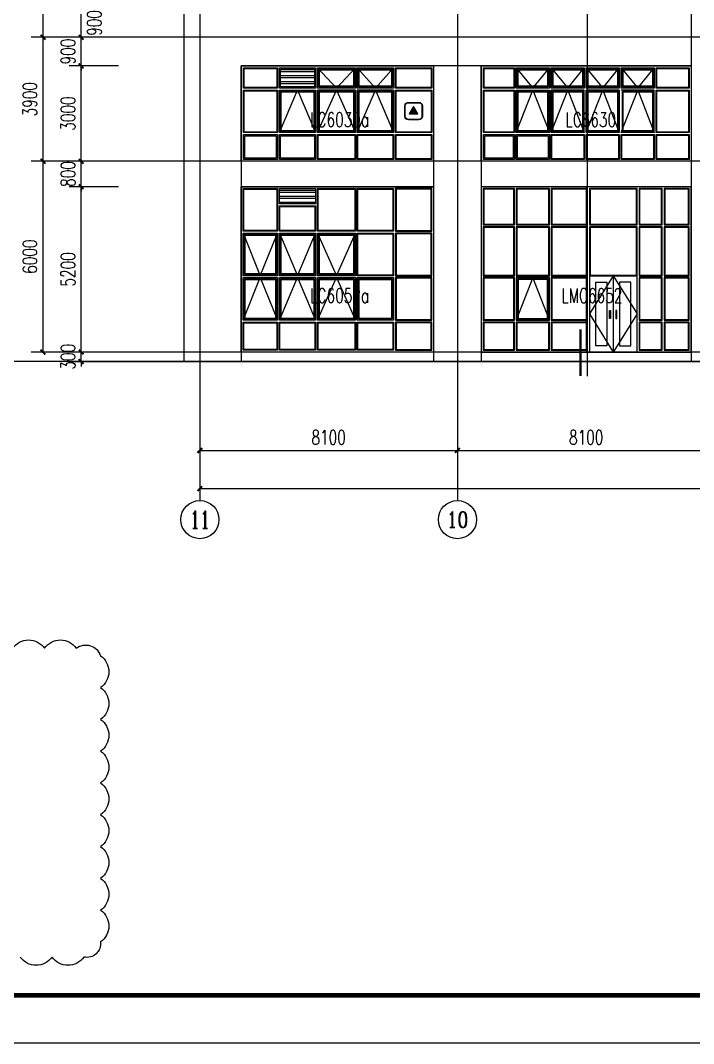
# Model space of a CAD drawing. Extents: x 1738711 to 2346805, y 1189731 to 2516152.
# Drawn here: x 2156531 to 2177697, y 1949090 to 1981268 of the extents above; entities that cross this region are included whole.
import ezdxf
from ezdxf.enums import TextEntityAlignment as Align

# ---------------------------------------------------------------- set-up
doc = ezdxf.new("R2010")
doc.units = 0
doc.header["$LTSCALE"] = 1000
doc.header["$MEASUREMENT"] = 0
doc.linetypes.add('复件 140224通州运河二期售楼部条件图_t3$0$X-ME SHAFT SH$0$X-B2$0$WATER_LINE', pattern=[0])
for name, color, linetype in [('2', 41, 'Continuous'), ('A-Detl-Thin', 1, 'Continuous'), ('AXIS', 3, 'Continuous'), ('AXIS_TEXT', 7, 'Continuous'), ('DIM_IDEN', 3, 'Continuous'), ('DOTE', 1, 'Continuous'), ('PUB_DIM', 3, 'Continuous'), ('TK', 4, 'Continuous'), ('WINDOW', 144, 'Continuous'), ('WINDOW_TEXT', 7, 'Continuous'), ('修改位置', 6, 'Continuous'), ('切线', 35, 'Continuous'), ('看线', 8, 'Continuous')]:
    doc.layers.add(name, color=color, linetype=linetype)
doc.styles.add('_TCH_AXIS', font='COMPLEX', dxfattribs={"bigfont": 'GBCBIG'})
doc.styles.add('_TCH_DIM_T3', font='SIMPLEX', dxfattribs={"width": 0.705882, "bigfont": 'GBCBIG'})
doc.styles.add('_TCH_WINDOW', font='SIMPLEX', dxfattribs={"height": 3.5, "bigfont": 'GBCBIG'})
doc.styles.add('COMPLEX', font='COMPLEX')
doc.styles.add('宋体', font='SIMSUN.TTF', dxfattribs={"width": 0.75})
doc.dimstyles.new('_TCH_ARCH&&150', dxfattribs={"dimtxt": 446.25, "dimasz": 150, "dimexe": 375, "dimexo": 450, "dimgap": 189.375, "dimtad": 1, "dimdec": 0, "dimzin": 0, "dimdsep": 46, "dimtxsty": '_TCH_DIM_T3', "dimblk": 'ARCHTICK', "dimcen": 0.09, "dimclrt": 7, "dimazin": 2, "dimtfac": 1, "dimtdec": 0, "dimtix": 1, "dimtmove": 2, "dimatfit": 3, "dimfxl": 1, "dimtolj": 1, "dimtzin": 0, "dimarcsym": 0})

# ---------------------------------------------------------------- blocks, each defined once
blk = doc.blocks.new('44444')
at = {"layer": 'A-Detl-Thin'}
h = blk.add_hatch(color=1, dxfattribs=at)
h.dxf.hatch_style = 1
h.paths.add_polyline_path([(4501249, -50474), (4501124, -50678), (4501380, -50678)])
for points in [[(4501005, -50752), (4501005, -50452, -0.414214), (4501105, -50352), (4501405, -50352, -0.414214), (4501505, -50452), (4501505, -50752, -0.414214), (4501405, -50852), (4501105, -50852, -0.414214)], [(4501015, -50752), (4501015, -50452, -0.414214), (4501105, -50362), (4501405, -50362, -0.414214), (4501495, -50452), (4501495, -50752, -0.414214), (4501405, -50842), (4501105, -50842, -0.414214)]]:
    blk.add_lwpolyline(points, format="xyb", close=True, dxfattribs=at)
blk.add_lwpolyline([(4501249, -50474), (4501124, -50678), (4501380, -50678)], close=True, dxfattribs=at)
blk = doc.blocks.new('jhrhtajhtarte')
at = {"layer": '看线'}
h = blk.add_hatch(dxfattribs=at)
h.set_pattern_fill('ANSI32', color=256, scale=40, angle=135, style=0)
h.set_pattern_definition([(180, (-8474.4, 10845.18), (-1e-14, -190.5), []), (180, (-8537.9, 10908.68), (-1e-14, -190.5), [])])
h.paths.add_polyline_path([(1947562, 1316458), (1947562, 1317018), (1948622, 1317018), (1948622, 1316458)])
at = {"layer": 'WINDOW', "linetype": '复件 140224通州运河二期售楼部条件图_t3$0$X-ME SHAFT SH$0$X-B2$0$WATER_LINE'}
for p, q in [((1948722, 1315018), (1948722, 1316358)), ((1949912, 1316358), (1948722, 1316358)), ((1949912, 1315018), (1949912, 1316358)), ((1951112, 1316358), (1949972, 1316358)), ((1949972, 1315018), (1949972, 1316358)), ((1951112, 1316358), (1951112, 1315018)), ((1949912, 1315018), (1948722, 1315018)), ((1951112, 1315018), (1949972, 1315018))]:
    blk.add_line(p, q, dxfattribs=at)
at = {"layer": 'WINDOW', "color": 4, "linetype": '复件 140224通州运河二期售楼部条件图_t3$0$X-ME SHAFT SH$0$X-B2$0$WATER_LINE'}
blk.add_lwpolyline([(1952372, 1314118), (1946322, 1314118), (1946322, 1317118), (1952372, 1317118)], close=True, dxfattribs=at)
at = {"layer": 'WINDOW', "linetype": '复件 140224通州运河二期售楼部条件图_t3$0$X-ME SHAFT SH$0$X-B2$0$WATER_LINE'}
for points in [[(1946394, 1316418), (1946394, 1317058), (1947462, 1317058), (1947462, 1316418), (1946394, 1316418)], [(1947522, 1316418), (1947522, 1317058), (1948662, 1317058), (1948662, 1316418), (1947522, 1316418)], [(1949912, 1317058), (1949912, 1316418), (1948722, 1316418), (1948722, 1317058), (1949912, 1317058)], [(1951112, 1317058), (1951112, 1316418), (1949972, 1316418), (1949972, 1317058), (1951112, 1317058)], [(1952312, 1316418), (1951172, 1316418), (1951172, 1317058), (1952312, 1317058), (1952312, 1316418)], [(1946394, 1315018), (1946394, 1316358), (1947462, 1316358), (1947462, 1315018), (1946394, 1315018)], [(1947522, 1315018), (1947522, 1316358), (1948662, 1316358), (1948662, 1315018), (1947522, 1315018)], [(1952312, 1316358), (1952312, 1315018), (1951172, 1315018), (1951172, 1316358), (1952312, 1316358)], [(1947462, 1314178), (1946394, 1314178), (1946394, 1314958), (1947462, 1314958), (1947462, 1314178)], [(1948662, 1314178), (1947522, 1314178), (1947522, 1314958), (1948662, 1314958), (1948662, 1314178)], [(1949912, 1314178), (1948722, 1314178), (1948722, 1314958), (1949912, 1314958), (1949912, 1314178)], [(1951112, 1314178), (1949972, 1314178), (1949972, 1314958), (1951112, 1314958), (1951112, 1314178)], [(1951172, 1314958), (1952312, 1314958), (1952312, 1314178), (1951172, 1314178), (1951172, 1314958)]]:
    blk.add_lwpolyline(points, dxfattribs=at)
for points in [[(1946414, 1316438), (1946414, 1317038), (1947442, 1317038), (1947442, 1316438)], [(1952292, 1316438), (1951192, 1316438), (1951192, 1317038), (1952292, 1317038)], [(1947562, 1316458), (1947562, 1317018), (1948622, 1317018), (1948622, 1316458)], [(1949872, 1317018), (1949872, 1316458), (1948762, 1316458), (1948762, 1317018)], [(1949852, 1316998), (1949852, 1316478), (1948782, 1316478), (1948782, 1316998)], [(1951072, 1317018), (1951072, 1316458), (1950012, 1316458), (1950012, 1317018)], [(1951052, 1316998), (1951052, 1316478), (1950032, 1316478), (1950032, 1316998)], [(1946414, 1315038), (1946414, 1316338), (1947442, 1316338), (1947442, 1315038)], [(1947562, 1315058), (1947562, 1316318), (1948622, 1316318), (1948622, 1315058)], [(1947582, 1315078), (1947582, 1316298), (1948602, 1316298), (1948602, 1315078)], [(1948762, 1316318), (1949872, 1316318), (1949872, 1315058), (1948762, 1315058)], [(1948782, 1316298), (1949852, 1316298), (1949852, 1315078), (1948782, 1315078)], [(1950012, 1316318), (1951072, 1316318), (1951072, 1315058), (1950012, 1315058)], [(1950032, 1316298), (1951052, 1316298), (1951052, 1315078), (1950032, 1315078)], [(1952292, 1316338), (1952292, 1315038), (1951192, 1315038), (1951192, 1316338)], [(1947422, 1314218), (1946434, 1314218), (1946434, 1314918), (1947422, 1314918)], [(1948622, 1314218), (1947562, 1314218), (1947562, 1314918), (1948622, 1314918)], [(1949892, 1314198), (1948742, 1314198), (1948742, 1314938), (1949892, 1314938)], [(1951092, 1314198), (1949992, 1314198), (1949992, 1314938), (1951092, 1314938)], [(1951192, 1314938), (1952292, 1314938), (1952292, 1314198), (1951192, 1314198)]]:
    blk.add_lwpolyline(points, close=True, dxfattribs=at)
at = {"layer": '看线'}
for points in [[(1948722, 1317058), (1949317, 1316418), (1949912, 1317058)], [(1949972, 1317058), (1950542, 1316418), (1951112, 1317058)], [(1947522, 1315018), (1948092, 1316358), (1948662, 1315018)], [(1948722, 1315018), (1949317, 1316358), (1949912, 1315018)], [(1949972, 1315018), (1950542, 1316358), (1951112, 1315018)]]:
    blk.add_lwpolyline(points, dxfattribs=at)
blk = doc.blocks.new('jtrsjhtrsehjt')
at = {"layer": 'WINDOW', "linetype": '复件 140224通州运河二期售楼部条件图_t3$0$X-ME SHAFT SH$0$X-B2$0$WATER_LINE'}
for p, q in [((1972507, 1314788), (1972507, 1316128)), ((1973547, 1316128), (1972507, 1316128)), ((1973547, 1314788), (1973547, 1316128)), ((1974647, 1316128), (1973607, 1316128)), ((1973607, 1314788), (1973607, 1316128)), ((1974647, 1316128), (1974647, 1314788)), ((1975747, 1316128), (1974707, 1316128)), ((1975747, 1314788), (1975747, 1316128)), ((1973547, 1314788), (1972507, 1314788)), ((1974647, 1314788), (1973607, 1314788)), ((1975747, 1314788), (1974707, 1314788))]:
    blk.add_line(p, q, dxfattribs=at)
at = {"layer": 'WINDOW', "color": 4, "linetype": '复件 140224通州运河二期售楼部条件图_t3$0$X-ME SHAFT SH$0$X-B2$0$WATER_LINE'}
blk.add_lwpolyline([(1976907, 1313888), (1970307, 1313888), (1970307, 1316888), (1976907, 1316888)], close=True, dxfattribs=at)
at = {"layer": 'WINDOW', "linetype": '复件 140224通州运河二期售楼部条件图_t3$0$X-ME SHAFT SH$0$X-B2$0$WATER_LINE'}
for points in [[(1970378, 1316188), (1970378, 1316828), (1971347, 1316828), (1971347, 1316188), (1970378, 1316188)], [(1971407, 1316188), (1971407, 1316828), (1972447, 1316828), (1972447, 1316188), (1971407, 1316188)], [(1973547, 1316828), (1973547, 1316188), (1972507, 1316188), (1972507, 1316828), (1973547, 1316828)], [(1974647, 1316828), (1974647, 1316188), (1973607, 1316188), (1973607, 1316828), (1974647, 1316828)], [(1975747, 1316828), (1975747, 1316188), (1974707, 1316188), (1974707, 1316828), (1975747, 1316828)], [(1976847, 1316188), (1975807, 1316188), (1975807, 1316828), (1976847, 1316828), (1976847, 1316188)], [(1970378, 1314788), (1970378, 1316128), (1971347, 1316128), (1971347, 1314788), (1970378, 1314788)], [(1971407, 1314788), (1971407, 1316128), (1972447, 1316128), (1972447, 1314788), (1971407, 1314788)], [(1976847, 1316128), (1976847, 1314788), (1975807, 1314788), (1975807, 1316128), (1976847, 1316128)], [(1971347, 1313948), (1970378, 1313948), (1970378, 1314728), (1971347, 1314728), (1971347, 1313948)], [(1972447, 1313948), (1971407, 1313948), (1971407, 1314728), (1972447, 1314728), (1972447, 1313948)], [(1973547, 1313948), (1972507, 1313948), (1972507, 1314728), (1973547, 1314728), (1973547, 1313948)], [(1974647, 1313948), (1973607, 1313948), (1973607, 1314728), (1974647, 1314728), (1974647, 1313948)], [(1975747, 1313948), (1974707, 1313948), (1974707, 1314728), (1975747, 1314728), (1975747, 1313948)], [(1975807, 1314728), (1976847, 1314728), (1976847, 1313948), (1975807, 1313948), (1975807, 1314728)]]:
    blk.add_lwpolyline(points, dxfattribs=at)
for points in [[(1970398, 1316208), (1970398, 1316808), (1971327, 1316808), (1971327, 1316208)], [(1971447, 1316228), (1971447, 1316788), (1972407, 1316788), (1972407, 1316228)], [(1971467, 1316248), (1971467, 1316768), (1972387, 1316768), (1972387, 1316248)], [(1973507, 1316788), (1973507, 1316228), (1972547, 1316228), (1972547, 1316788)], [(1973487, 1316768), (1973487, 1316248), (1972567, 1316248), (1972567, 1316768)], [(1974607, 1316788), (1974607, 1316228), (1973647, 1316228), (1973647, 1316788)], [(1974587, 1316768), (1974587, 1316248), (1973667, 1316248), (1973667, 1316768)], [(1975707, 1316788), (1975707, 1316228), (1974747, 1316228), (1974747, 1316788)], [(1975687, 1316768), (1975687, 1316248), (1974767, 1316248), (1974767, 1316768)], [(1976827, 1316208), (1975827, 1316208), (1975827, 1316808), (1976827, 1316808)], [(1970398, 1314808), (1970398, 1316108), (1971327, 1316108), (1971327, 1314808)], [(1971447, 1314828), (1971447, 1316088), (1972407, 1316088), (1972407, 1314828)], [(1971467, 1314848), (1971467, 1316068), (1972387, 1316068), (1972387, 1314848)], [(1972547, 1316088), (1973507, 1316088), (1973507, 1314828), (1972547, 1314828)], [(1972567, 1316068), (1973487, 1316068), (1973487, 1314848), (1972567, 1314848)], [(1973647, 1316088), (1974607, 1316088), (1974607, 1314828), (1973647, 1314828)], [(1973667, 1316068), (1974587, 1316068), (1974587, 1314848), (1973667, 1314848)], [(1974747, 1316088), (1975707, 1316088), (1975707, 1314828), (1974747, 1314828)], [(1974767, 1316068), (1975687, 1316068), (1975687, 1314848), (1974767, 1314848)], [(1976827, 1316108), (1976827, 1314808), (1975827, 1314808), (1975827, 1316108)], [(1971307, 1313988), (1970418, 1313988), (1970418, 1314688), (1971307, 1314688)], [(1972407, 1313988), (1971447, 1313988), (1971447, 1314688), (1972407, 1314688)], [(1973527, 1313968), (1972527, 1313968), (1972527, 1314708), (1973527, 1314708)], [(1974627, 1313968), (1973627, 1313968), (1973627, 1314708), (1974627, 1314708)], [(1975727, 1313968), (1974727, 1313968), (1974727, 1314708), (1975727, 1314708)], [(1975827, 1314708), (1976827, 1314708), (1976827, 1313968), (1975827, 1313968)]]:
    blk.add_lwpolyline(points, close=True, dxfattribs=at)
at = {"layer": '看线'}
for points in [[(1971407, 1316828), (1971927, 1316188), (1972447, 1316828)], [(1972507, 1316828), (1973027, 1316188), (1973547, 1316828)], [(1973607, 1316828), (1974127, 1316188), (1974647, 1316828)], [(1974707, 1316828), (1975227, 1316188), (1975747, 1316828)], [(1971407, 1314788), (1971927, 1316128), (1972447, 1314788)], [(1972507, 1314788), (1973027, 1316128), (1973547, 1314788)], [(1973607, 1314788), (1974127, 1316128), (1974647, 1314788)], [(1974707, 1314788), (1975227, 1316128), (1975747, 1314788)]]:
    blk.add_lwpolyline(points, dxfattribs=at)
blk = doc.blocks.new('jhtareherhrehre')
at = {"layer": 'WINDOW', "linetype": '复件 140224通州运河二期售楼部条件图_t3$0$X-ME SHAFT SH$0$X-B2$0$WATER_LINE'}
blk.add_line((2015914, 1277984), (2015914, 1275584), dxfattribs=at)
at = {"layer": 'WINDOW', "color": 4, "linetype": '复件 140224通州运河二期售楼部条件图_t3$0$X-ME SHAFT SH$0$X-B2$0$WATER_LINE'}
blk.add_lwpolyline([(2018364, 1280784), (2011764, 1280784), (2011764, 1275584), (2018364, 1275584)], close=True, dxfattribs=at)
at = {"layer": 'WINDOW', "linetype": '复件 140224通州运河二期售楼部条件图_t3$0$X-ME SHAFT SH$0$X-B2$0$WATER_LINE'}
for points in [[(2012804, 1280724), (2011824, 1280724), (2011824, 1279584), (2012804, 1279584), (2012804, 1280724)], [(2013904, 1280724), (2012864, 1280724), (2012864, 1279584), (2013904, 1279584), (2013904, 1280724)], [(2013964, 1280724), (2013964, 1279584), (2015104, 1279584), (2015104, 1280724), (2013964, 1280724)], [(2015164, 1280724), (2015164, 1279584), (2016664, 1279584), (2016664, 1280724), (2015164, 1280724)], [(2016724, 1280724), (2016724, 1279584), (2017454, 1279584), (2017454, 1280724), (2016724, 1280724)], [(2017514, 1280724), (2017514, 1279584), (2018304, 1279584), (2018304, 1280724), (2017514, 1280724)], [(2011824, 1279524), (2011824, 1277984), (2012804, 1277984), (2012804, 1279524), (2011824, 1279524)], [(2012864, 1279524), (2012864, 1277984), (2013904, 1277984), (2013904, 1279524), (2012864, 1279524)], [(2015104, 1277984), (2015104, 1279524), (2013964, 1279524), (2013964, 1277984), (2015104, 1277984)], [(2016664, 1277984), (2016664, 1279524), (2015164, 1279524), (2015164, 1277984), (2016664, 1277984)], [(2017454, 1277984), (2017454, 1279524), (2016724, 1279524), (2016724, 1277984), (2017454, 1277984)], [(2018304, 1277984), (2018304, 1279524), (2017514, 1279524), (2017514, 1277984), (2018304, 1277984)], [(2011824, 1277924), (2011824, 1276584), (2012804, 1276584), (2012804, 1277924), (2011824, 1277924)], [(2012864, 1277924), (2012864, 1276584), (2013904, 1276584), (2013904, 1277924), (2012864, 1277924)], [(2015104, 1276584), (2015104, 1277924), (2013964, 1277924), (2013964, 1276584), (2015104, 1276584)], [(2017454, 1276584), (2017454, 1277924), (2016724, 1277924), (2016724, 1276584), (2017454, 1276584)], [(2018304, 1276584), (2018304, 1277924), (2017514, 1277924), (2017514, 1276584), (2018304, 1276584)], [(2011824, 1276524), (2011824, 1275644), (2012804, 1275644), (2012804, 1276524), (2011824, 1276524)], [(2012864, 1276524), (2012864, 1275644), (2013904, 1275644), (2013904, 1276524), (2012864, 1276524)], [(2013964, 1275644), (2015104, 1275644), (2015104, 1276524), (2013964, 1276524), (2013964, 1275644)], [(2016724, 1275644), (2017454, 1275644), (2017454, 1276524), (2016724, 1276524), (2016724, 1275644)], [(2017514, 1275644), (2018304, 1275644), (2018304, 1276524), (2017514, 1276524), (2017514, 1275644)]]:
    blk.add_lwpolyline(points, dxfattribs=at)
for points in [[(2012784, 1280704), (2011844, 1280704), (2011844, 1279604), (2012784, 1279604)], [(2013884, 1280704), (2012884, 1280704), (2012884, 1279604), (2013884, 1279604)], [(2013984, 1280704), (2013984, 1279604), (2015084, 1279604), (2015084, 1280704)], [(2015184, 1280704), (2015184, 1279604), (2016644, 1279604), (2016644, 1280704)], [(2016744, 1280704), (2016744, 1279604), (2017434, 1279604), (2017434, 1280704)], [(2017534, 1280704), (2017534, 1279604), (2018284, 1279604), (2018284, 1280704)], [(2011844, 1279504), (2011844, 1278004), (2012784, 1278004), (2012784, 1279504)], [(2012884, 1279504), (2012884, 1278004), (2013884, 1278004), (2013884, 1279504)], [(2015084, 1278004), (2015084, 1279504), (2013984, 1279504), (2013984, 1278004)], [(2016644, 1278004), (2016644, 1279504), (2015184, 1279504), (2015184, 1278004)], [(2017434, 1278004), (2017434, 1279504), (2016744, 1279504), (2016744, 1278004)], [(2018284, 1278004), (2018284, 1279504), (2017534, 1279504), (2017534, 1278004)], [(2011844, 1277904), (2011844, 1276604), (2012784, 1276604), (2012784, 1277904)], [(2012904, 1277884), (2012904, 1276624), (2013864, 1276624), (2013864, 1277884)], [(2012924, 1277864), (2012924, 1276644), (2013844, 1276644), (2013844, 1277864)], [(2015084, 1276604), (2015084, 1277904), (2013984, 1277904), (2013984, 1276604)], [(2015164, 1275584), (2016664, 1275584), (2016664, 1277984), (2015164, 1277984)], [(2015364, 1277784), (2015714, 1277784), (2015714, 1275784), (2015364, 1275784)], [(2016464, 1277784), (2016114, 1277784), (2016114, 1275784), (2016464, 1275784)], [(2017434, 1276604), (2017434, 1277904), (2016744, 1277904), (2016744, 1276604)], [(2018284, 1276604), (2018284, 1277904), (2017534, 1277904), (2017534, 1276604)], [(2011844, 1276504), (2011844, 1275664), (2012784, 1275664), (2012784, 1276504)], [(2012884, 1276504), (2012884, 1275664), (2013884, 1275664), (2013884, 1276504)], [(2013984, 1275664), (2015084, 1275664), (2015084, 1276504), (2013984, 1276504)], [(2016744, 1275664), (2017434, 1275664), (2017434, 1276504), (2016744, 1276504)], [(2017534, 1275664), (2018284, 1275664), (2018284, 1276504), (2017534, 1276504)]]:
    blk.add_lwpolyline(points, close=True, dxfattribs=at)
at = {"layer": '看线'}
for points in [[(2013904, 1276584), (2013384, 1277924), (2012864, 1276584)], [(2015914, 1277984), (2015164, 1276784), (2015914, 1275584)], [(2015914, 1277984), (2016664, 1276784), (2015914, 1275584)]]:
    blk.add_lwpolyline(points, dxfattribs=at)
for points in [[(2015801, 1276895), (2015832, 1276895), (2015832, 1276638), (2015801, 1276638)], [(2016027, 1276895), (2015995, 1276895), (2015995, 1276638), (2016027, 1276638)]]:
    blk.add_lwpolyline(points, close=True, dxfattribs=at)
blk = doc.blocks.new('jrtsjhraetgherhrg')
at = {"layer": '看线'}
h = blk.add_hatch(dxfattribs=at)
h.set_pattern_fill('ANSI32', color=256, scale=40, angle=135, style=0)
h.set_pattern_definition([(180, (0, 0), (-1e-14, -190.5), []), (180, (-63.5, 63.5), (-1e-14, -190.5), [])])
h.paths.add_polyline_path([(1973065, 1281912), (1973065, 1281432), (1971925, 1281432), (1971925, 1281912)])
at = {"layer": 'WINDOW', "color": 4, "linetype": '复件 140224通州运河二期售楼部条件图_t3$0$X-ME SHAFT SH$0$X-B2$0$WATER_LINE'}
blk.add_lwpolyline([(1970725, 1281972), (1976775, 1281972), (1976775, 1276772), (1970725, 1276772)], close=True, dxfattribs=at)
at = {"layer": 'WINDOW', "linetype": '复件 140224通州运河二期售楼部条件图_t3$0$X-ME SHAFT SH$0$X-B2$0$WATER_LINE'}
for points in [[(1971865, 1281912), (1971865, 1280572), (1970785, 1280572), (1970785, 1281912), (1971865, 1281912)], [(1973065, 1281912), (1973065, 1281432), (1971925, 1281432), (1971925, 1281912), (1973065, 1281912)], [(1974315, 1281912), (1974315, 1280572), (1973125, 1280572), (1973125, 1281912), (1974315, 1281912)], [(1974375, 1281912), (1975515, 1281912), (1975515, 1280572), (1974375, 1280572), (1974375, 1281912)], [(1975575, 1281912), (1975575, 1280572), (1976715, 1280572), (1976715, 1281912), (1975575, 1281912)], [(1973065, 1281372), (1973065, 1280572), (1971925, 1280572), (1971925, 1281372), (1973065, 1281372)], [(1970785, 1279172), (1970785, 1280512), (1971865, 1280512), (1971865, 1279172), (1970785, 1279172)], [(1971925, 1279172), (1971925, 1280512), (1973065, 1280512), (1973065, 1279172), (1971925, 1279172)], [(1973125, 1279172), (1973125, 1280512), (1974315, 1280512), (1974315, 1279172), (1973125, 1279172)], [(1975515, 1280512), (1975515, 1279172), (1974375, 1279172), (1974375, 1280512), (1975515, 1280512)], [(1976715, 1279172), (1976715, 1280512), (1975575, 1280512), (1975575, 1279172), (1976715, 1279172)], [(1970785, 1277772), (1970785, 1279112), (1971865, 1279112), (1971865, 1277772), (1970785, 1277772)], [(1971925, 1277772), (1971925, 1279112), (1973065, 1279112), (1973065, 1277772), (1971925, 1277772)], [(1973125, 1277772), (1973125, 1279112), (1974315, 1279112), (1974315, 1277772), (1973125, 1277772)], [(1975515, 1279112), (1975515, 1277772), (1974375, 1277772), (1974375, 1279112), (1975515, 1279112)], [(1976715, 1277772), (1976715, 1279112), (1975575, 1279112), (1975575, 1277772), (1976715, 1277772)], [(1971865, 1276832), (1970785, 1276832), (1970785, 1277712), (1971865, 1277712), (1971865, 1276832)], [(1973065, 1276832), (1971925, 1276832), (1971925, 1277712), (1973065, 1277712), (1973065, 1276832)], [(1974315, 1276832), (1973125, 1276832), (1973125, 1277712), (1974315, 1277712), (1974315, 1276832)], [(1975515, 1277712), (1975515, 1276832), (1974375, 1276832), (1974375, 1277712), (1975515, 1277712)], [(1975575, 1276832), (1976715, 1276832), (1976715, 1277712), (1975575, 1277712), (1975575, 1276832)]]:
    blk.add_lwpolyline(points, dxfattribs=at)
for points in [[(1971845, 1281892), (1971845, 1280592), (1970805, 1280592), (1970805, 1281892)], [(1974295, 1281892), (1974295, 1280592), (1973145, 1280592), (1973145, 1281892)], [(1974395, 1281892), (1975495, 1281892), (1975495, 1280592), (1974395, 1280592)], [(1975595, 1281892), (1975595, 1280592), (1976695, 1280592), (1976695, 1281892)], [(1973045, 1281352), (1973045, 1280592), (1971945, 1280592), (1971945, 1281352)], [(1970825, 1279212), (1970825, 1280472), (1971825, 1280472), (1971825, 1279212)], [(1970845, 1279232), (1970845, 1280452), (1971805, 1280452), (1971805, 1279232)], [(1971965, 1279212), (1971965, 1280472), (1973025, 1280472), (1973025, 1279212)], [(1971985, 1279232), (1971985, 1280452), (1973005, 1280452), (1973005, 1279232)], [(1973165, 1279212), (1973165, 1280472), (1974275, 1280472), (1974275, 1279212)], [(1973185, 1279232), (1973185, 1280452), (1974255, 1280452), (1974255, 1279232)], [(1975495, 1280492), (1975495, 1279192), (1974395, 1279192), (1974395, 1280492)], [(1976695, 1279192), (1976695, 1280492), (1975595, 1280492), (1975595, 1279192)], [(1970825, 1277812), (1970825, 1279072), (1971825, 1279072), (1971825, 1277812)], [(1971965, 1277812), (1971965, 1279072), (1973025, 1279072), (1973025, 1277812)], [(1973165, 1277812), (1973165, 1279072), (1974275, 1279072), (1974275, 1277812)], [(1975475, 1279072), (1975475, 1277812), (1974415, 1277812), (1974415, 1279072)], [(1976695, 1277792), (1976695, 1279092), (1975595, 1279092), (1975595, 1277792)], [(1970845, 1277832), (1970845, 1279052), (1971805, 1279052), (1971805, 1277832)], [(1971985, 1277832), (1971985, 1279052), (1973005, 1279052), (1973005, 1277832)], [(1973185, 1277832), (1973185, 1279052), (1974255, 1279052), (1974255, 1277832)], [(1975455, 1279052), (1975455, 1277832), (1974435, 1277832), (1974435, 1279052)], [(1971845, 1276852), (1970805, 1276852), (1970805, 1277692), (1971845, 1277692)], [(1973045, 1276852), (1971945, 1276852), (1971945, 1277692), (1973045, 1277692)], [(1974295, 1276852), (1973145, 1276852), (1973145, 1277692), (1974295, 1277692)], [(1975495, 1277692), (1975495, 1276852), (1974395, 1276852), (1974395, 1277692)], [(1975595, 1276852), (1976695, 1276852), (1976695, 1277692), (1975595, 1277692)]]:
    blk.add_lwpolyline(points, close=True, dxfattribs=at)
at = {"layer": '看线'}
for points in [[(1970785, 1280512), (1971325, 1279172), (1971865, 1280512)], [(1971925, 1280512), (1972495, 1279172), (1973065, 1280512)], [(1973125, 1280512), (1973720, 1279172), (1974315, 1280512)], [(1970785, 1277772), (1971325, 1279112), (1971865, 1277772)], [(1971925, 1277772), (1972495, 1279112), (1973065, 1277772)], [(1973125, 1277772), (1973720, 1279112), (1974315, 1277772)]]:
    blk.add_lwpolyline(points, dxfattribs=at)
blk = doc.blocks.new('hjashrtahreahe')
at = {"layer": 'TK', "color": 7, "const_width": 25}
blk.add_lwpolyline([(0, 59400), (84100, 59400), (84100, 0), (0, 0)], close=True, dxfattribs=at)
at = {"layer": 'TK', "color": 3, "const_width": 100}
blk.add_lwpolyline([(2500, 1000), (2500, 58400), (83100, 58400), (83100, 1000)], close=True, dxfattribs=at)
at = {"layer": 'TK', "style": '宋体', "width": 0.75}
for tag, height, p in [('项目负责人', 350, (6003, 57089)), ('专业负责人', 350, (6003, 56224)), ('设计人', 350, (6003, 55419)), ('版号1', 250, (77304, 22193)), ('时间1', 250, (82405, 22193)), ('版号2', 250, (77304, 21593)), ('时间2', 250, (82405, 21593)), ('版号3', 250, (77304, 20993)), ('时间3', 250, (82405, 20993)), ('建筑会签', 0.0001, (78978, 2403)), ('电气会签', 0.0001, (82128, 2403)), ('结构会签', 0.0001, (78978, 1803)), ('暖通会签', 0.0001, (82128, 1803)), ('给排水会签', 0.0001, (78978, 1250)), ('智能化会签', 0.0001, (82128, 1250))]:
    blk.add_attdef(tag, text='', height=height, dxfattribs=at).set_placement(p, align=Align.CENTER)
for tag, p in [('合作设计单位', (80816, 48986)), ('版号说明1', (79854, 22318)), ('版号说明2', (79854, 21718)), ('版号说明3', (79854, 21118)), ('浙江绿储科技有限公司', (80545, 16036)), ('百兆瓦级集中式熔盐储能关键', (80545, 14953)), ('设备研发及制造基地项目', (80545, 14603)), ('1#研发楼', (80545, 13636)), ('图名', (80545, 12436)), ('工程编号', (78978, 11461)), ('子项编号', (82128, 11461)), ('建筑', (78978, 10711)), ('图号', (82128, 10711)), ('施工图', (78978, 9961)), ('2023.03', (82128, 9961)), ('审定', (79353, 8461)), ('审核', (79353, 7711)), ('工程负责', (79353, 6961)), ('专业负责', (79353, 6211)), ('设计', (79353, 5461)), ('制图', (79353, 4711)), ('校对', (79353, 3961))]:
    blk.add_attdef(tag, text='', height=250, dxfattribs=at).set_placement(p, align=Align.MIDDLE_CENTER)
blk = doc.blocks.new('_ArchTick')
at = {"color": 0, "linetype": 'ByBlock', "const_width": 0.4}
blk.add_lwpolyline([(-0.5, -0.5), (0.5, 0.5)], dxfattribs=at)
blk = doc.blocks.new('*D3149')
at = {"layer": 'Defpoints', "color": 0, "transparency": 16777216}
for p in [(2158440, 1970839), (2160059, 1970839), (2160059, 1970539)]:
    blk.add_point(p, dxfattribs=at)
at = {"layer": 'PUB_DIM', "color": 0, "lineweight": -2, "transparency": 16777216}
for p, q in [((2158440, 1970839), (2158440, 1970989)), ((2159609, 1970839), (2158065, 1970839)), ((2158440, 1970539), (2158440, 1970839)), ((2159609, 1970539), (2158065, 1970539)), ((2158440, 1970539), (2158440, 1970389))]:
    blk.add_line(p, q, dxfattribs=at)
at = {"layer": 'PUB_DIM', "color": 0, "lineweight": -2, "transparency": 16777216, "xscale": 150, "yscale": 150, "zscale": 150}
for p, rotation in [((2158440, 1970839), 270), ((2158440, 1970539), 90)]:
    blk.add_blockref('_ArchTick', p, dxfattribs=dict(at, rotation=rotation))
at = {"layer": 'PUB_DIM', "color": 7, "transparency": 16777216, "insert": (2158027, 1970689), "char_height": 446.2, "attachment_point": 5, "rotation": 90, "style": '_TCH_DIM_T3'}
blk.add_mtext('\\A1;300', dxfattribs=at)
blk = doc.blocks.new('*D3150')
at = {"layer": 'Defpoints', "color": 0, "transparency": 16777216}
for p in [(2158440, 1976039), (2160059, 1976039), (2160059, 1970839)]:
    blk.add_point(p, dxfattribs=at)
at = {"layer": 'PUB_DIM', "color": 0, "lineweight": -2, "transparency": 16777216}
for p, q in [((2159609, 1976039), (2158065, 1976039)), ((2158440, 1970839), (2158440, 1976039)), ((2159609, 1970839), (2158065, 1970839))]:
    blk.add_line(p, q, dxfattribs=at)
at = {"layer": 'PUB_DIM', "color": 0, "lineweight": -2, "transparency": 16777216, "xscale": 150, "yscale": 150, "zscale": 150}
for p, rotation in [((2158440, 1976039), 90), ((2158440, 1970839), 270)]:
    blk.add_blockref('_ArchTick', p, dxfattribs=dict(at, rotation=rotation))
at = {"layer": 'PUB_DIM', "color": 7, "transparency": 16777216, "insert": (2158027, 1973439), "char_height": 446.2, "attachment_point": 5, "rotation": 90, "style": '_TCH_DIM_T3'}
blk.add_mtext('\\A1;5200', dxfattribs=at)
blk = doc.blocks.new('*D3151')
at = {"layer": 'Defpoints', "color": 0, "transparency": 16777216}
for p in [(2158440, 1976839), (2160059, 1976839), (2160059, 1976039)]:
    blk.add_point(p, dxfattribs=at)
at = {"layer": 'PUB_DIM', "color": 0, "lineweight": -2, "transparency": 16777216}
for p, q in [((2158440, 1976839), (2158440, 1976989)), ((2159609, 1976839), (2158065, 1976839)), ((2158440, 1976039), (2158440, 1976839)), ((2159609, 1976039), (2158065, 1976039)), ((2158440, 1976039), (2158440, 1975889))]:
    blk.add_line(p, q, dxfattribs=at)
at = {"layer": 'PUB_DIM', "color": 0, "lineweight": -2, "transparency": 16777216, "xscale": 150, "yscale": 150, "zscale": 150}
for p, rotation in [((2158440, 1976839), 270), ((2158440, 1976039), 90)]:
    blk.add_blockref('_ArchTick', p, dxfattribs=dict(at, rotation=rotation))
at = {"layer": 'PUB_DIM', "color": 7, "transparency": 16777216, "insert": (2158027, 1976439), "char_height": 446.2, "attachment_point": 5, "rotation": 90, "style": '_TCH_DIM_T3'}
blk.add_mtext('\\A1;800', dxfattribs=at)
blk = doc.blocks.new('*D3152')
at = {"layer": 'Defpoints', "color": 0, "transparency": 16777216}
for p in [(2158440, 1979839), (2160059, 1979839), (2160059, 1976839)]:
    blk.add_point(p, dxfattribs=at)
at = {"layer": 'PUB_DIM', "color": 0, "lineweight": -2, "transparency": 16777216}
for p, q in [((2159609, 1979839), (2158065, 1979839)), ((2158440, 1976839), (2158440, 1979839)), ((2159609, 1976839), (2158065, 1976839))]:
    blk.add_line(p, q, dxfattribs=at)
at = {"layer": 'PUB_DIM', "color": 0, "lineweight": -2, "transparency": 16777216, "xscale": 150, "yscale": 150, "zscale": 150}
for p, rotation in [((2158440, 1979839), 90), ((2158440, 1976839), 270)]:
    blk.add_blockref('_ArchTick', p, dxfattribs=dict(at, rotation=rotation))
at = {"layer": 'PUB_DIM', "color": 7, "transparency": 16777216, "insert": (2158027, 1978339), "char_height": 446.2, "attachment_point": 5, "rotation": 90, "style": '_TCH_DIM_T3'}
blk.add_mtext('\\A1;3000', dxfattribs=at)
blk = doc.blocks.new('*D3153')
at = {"layer": 'Defpoints', "color": 0, "transparency": 16777216}
for p in [(2158440, 1980739), (2160059, 1980739), (2160059, 1979839)]:
    blk.add_point(p, dxfattribs=at)
at = {"layer": 'PUB_DIM', "color": 0, "lineweight": -2, "transparency": 16777216}
for p, q in [((2158440, 1980739), (2158440, 1980889)), ((2159609, 1980739), (2158065, 1980739)), ((2158440, 1979839), (2158440, 1980739)), ((2159609, 1979839), (2158065, 1979839)), ((2158440, 1979839), (2158440, 1979689))]:
    blk.add_line(p, q, dxfattribs=at)
at = {"layer": 'PUB_DIM', "color": 0, "lineweight": -2, "transparency": 16777216, "xscale": 150, "yscale": 150, "zscale": 150}
for p, rotation in [((2158440, 1980739), 270), ((2158440, 1979839), 90)]:
    blk.add_blockref('_ArchTick', p, dxfattribs=dict(at, rotation=rotation))
at = {"layer": 'PUB_DIM', "color": 7, "transparency": 16777216, "insert": (2158027, 1980289), "char_height": 446.2, "attachment_point": 5, "rotation": 90, "style": '_TCH_DIM_T3'}
blk.add_mtext('\\A1;900', dxfattribs=at)
blk = doc.blocks.new('*D3154')
at = {"layer": 'Defpoints', "color": 0, "transparency": 16777216}
for p in [(2158440, 1981639), (2160059, 1981639), (2160059, 1980739)]:
    blk.add_point(p, dxfattribs=at)
at = {"layer": 'PUB_DIM', "color": 0, "lineweight": -2, "transparency": 16777216}
for p, q in [((2159609, 1981639), (2158065, 1981639)), ((2158440, 1980739), (2158440, 1981639)), ((2159609, 1980739), (2158065, 1980739))]:
    blk.add_line(p, q, dxfattribs=at)
at = {"layer": 'PUB_DIM', "color": 0, "lineweight": -2, "transparency": 16777216, "xscale": 150, "yscale": 150, "zscale": 150}
for p, rotation in [((2158440, 1981639), 90), ((2158440, 1980739), 270)]:
    blk.add_blockref('_ArchTick', p, dxfattribs=dict(at, rotation=rotation))
at = {"layer": 'PUB_DIM', "color": 7, "transparency": 16777216, "insert": (2158852, 1981189), "char_height": 446.2, "attachment_point": 5, "rotation": 90, "style": '_TCH_DIM_T3'}
blk.add_mtext('\\A1;900', dxfattribs=at)
blk = doc.blocks.new('*D3539')
at = {"layer": 'Defpoints', "color": 0, "transparency": 16777216}
for p in [(2157240, 1976839), (2158859, 1976839), (2158859, 1970839)]:
    blk.add_point(p, dxfattribs=at)
at = {"layer": 'PUB_DIM', "color": 0, "lineweight": -2, "transparency": 16777216}
for p, q in [((2158409, 1976839), (2156865, 1976839)), ((2157240, 1970839), (2157240, 1976839)), ((2158409, 1970839), (2156865, 1970839))]:
    blk.add_line(p, q, dxfattribs=at)
at = {"layer": 'PUB_DIM', "color": 0, "lineweight": -2, "transparency": 16777216, "xscale": 150, "yscale": 150, "zscale": 150}
for p, rotation in [((2157240, 1976839), 90), ((2157240, 1970839), 270)]:
    blk.add_blockref('_ArchTick', p, dxfattribs=dict(at, rotation=rotation))
at = {"layer": 'PUB_DIM', "color": 7, "transparency": 16777216, "insert": (2156827, 1973839), "char_height": 446.2, "attachment_point": 5, "rotation": 90, "style": '_TCH_DIM_T3'}
blk.add_mtext('\\A1;6000', dxfattribs=at)
blk = doc.blocks.new('*D3540')
at = {"layer": 'Defpoints', "color": 0, "transparency": 16777216}
for p in [(2157240, 1980739), (2158859, 1980739), (2158859, 1976839)]:
    blk.add_point(p, dxfattribs=at)
at = {"layer": 'PUB_DIM', "color": 0, "lineweight": -2, "transparency": 16777216}
for p, q in [((2158409, 1980739), (2156865, 1980739)), ((2157240, 1976839), (2157240, 1980739)), ((2158409, 1976839), (2156865, 1976839))]:
    blk.add_line(p, q, dxfattribs=at)
at = {"layer": 'PUB_DIM', "color": 0, "lineweight": -2, "transparency": 16777216, "xscale": 150, "yscale": 150, "zscale": 150}
for p, rotation in [((2157240, 1980739), 90), ((2157240, 1976839), 270)]:
    blk.add_blockref('_ArchTick', p, dxfattribs=dict(at, rotation=rotation))
at = {"layer": 'PUB_DIM', "color": 7, "transparency": 16777216, "insert": (2156827, 1978789), "char_height": 446.2, "attachment_point": 5, "rotation": 90, "style": '_TCH_DIM_T3'}
blk.add_mtext('\\A1;3900', dxfattribs=at)
blk = doc.blocks.new('*D3541')
at = {"layer": 'Defpoints', "color": 0, "transparency": 16777216}
for p in [(2157240, 1984639), (2158859, 1984639), (2158859, 1980739)]:
    blk.add_point(p, dxfattribs=at)
at = {"layer": 'PUB_DIM', "color": 0, "lineweight": -2, "transparency": 16777216}
for p, q in [((2158409, 1984639), (2156865, 1984639)), ((2157240, 1980739), (2157240, 1984639)), ((2158409, 1980739), (2156865, 1980739))]:
    blk.add_line(p, q, dxfattribs=at)
at = {"layer": 'PUB_DIM', "color": 0, "lineweight": -2, "transparency": 16777216, "xscale": 150, "yscale": 150, "zscale": 150}
for p, rotation in [((2157240, 1984639), 90), ((2157240, 1980739), 270)]:
    blk.add_blockref('_ArchTick', p, dxfattribs=dict(at, rotation=rotation))
at = {"layer": 'PUB_DIM', "color": 7, "transparency": 16777216, "insert": (2156827, 1982689), "char_height": 446.2, "attachment_point": 5, "rotation": 90, "style": '_TCH_DIM_T3'}
blk.add_mtext('\\A1;3900', dxfattribs=at)
blk = doc.blocks.new('*D3551')
at = {"layer": 'Defpoints', "color": 0, "transparency": 16777216}
for p in [(2156040, 2018839), (2160059, 2018839), (2160059, 1970539)]:
    blk.add_point(p, dxfattribs=at)
at = {"layer": 'PUB_DIM', "color": 0, "lineweight": -2, "transparency": 16777216}
for p, q in [((2159609, 2018839), (2155665, 2018839)), ((2156040, 1970539), (2156040, 2018839)), ((2159609, 1970539), (2155665, 1970539))]:
    blk.add_line(p, q, dxfattribs=at)
at = {"layer": 'PUB_DIM', "color": 0, "lineweight": -2, "transparency": 16777216, "xscale": 150, "yscale": 150, "zscale": 150}
for p, rotation in [((2156040, 2018839), 90), ((2156040, 1970539), 270)]:
    blk.add_blockref('_ArchTick', p, dxfattribs=dict(at, rotation=rotation))
at = {"layer": 'PUB_DIM', "color": 7, "transparency": 16777216, "insert": (2155627, 1994689), "char_height": 446.2, "attachment_point": 5, "rotation": 90, "style": '_TCH_DIM_T3'}
blk.add_mtext('\\A1;48300', dxfattribs=at)
blk = doc.blocks.new('*D3560')
at = {"layer": 'AXIS', "color": 0, "lineweight": -2, "transparency": 16777216}
for p, q in [((2170272, 1970089), (2170272, 1967368)), ((2178372, 1970089), (2178372, 1967368)), ((2170272, 1967743), (2178372, 1967743))]:
    blk.add_line(p, q, dxfattribs=at)
at = {"layer": 'Defpoints', "color": 0, "transparency": 16777216}
for p in [(2170272, 1970539), (2178372, 1970539), (2178372, 1967743)]:
    blk.add_point(p, dxfattribs=at)
at = {"layer": 'AXIS', "color": 0, "lineweight": -2, "transparency": 16777216, "xscale": 150, "yscale": 150, "zscale": 150, "rotation": 180}
blk.add_blockref('_ArchTick', (2170272, 1967743), dxfattribs=at)
at = {"layer": 'AXIS', "color": 0, "lineweight": -2, "transparency": 16777216, "xscale": 150, "yscale": 150, "zscale": 150}
blk.add_blockref('_ArchTick', (2178372, 1967743), dxfattribs=at)
at = {"layer": 'AXIS', "color": 7, "transparency": 16777216, "insert": (2174322, 1968155), "char_height": 446.2, "attachment_point": 5, "style": '_TCH_DIM_T3'}
blk.add_mtext('\\A1;8100', dxfattribs=at)
blk = doc.blocks.new('*D3561')
at = {"layer": 'AXIS', "color": 0, "lineweight": -2, "transparency": 16777216}
for p, q in [((2162172, 1970089), (2162172, 1967368)), ((2170272, 1970089), (2170272, 1967368)), ((2162172, 1967743), (2170272, 1967743))]:
    blk.add_line(p, q, dxfattribs=at)
at = {"layer": 'Defpoints', "color": 0, "transparency": 16777216}
for p in [(2162172, 1970539), (2170272, 1970539), (2170272, 1967743)]:
    blk.add_point(p, dxfattribs=at)
at = {"layer": 'AXIS', "color": 0, "lineweight": -2, "transparency": 16777216, "xscale": 150, "yscale": 150, "zscale": 150, "rotation": 180}
blk.add_blockref('_ArchTick', (2162172, 1967743), dxfattribs=at)
at = {"layer": 'AXIS', "color": 0, "lineweight": -2, "transparency": 16777216, "xscale": 150, "yscale": 150, "zscale": 150}
blk.add_blockref('_ArchTick', (2170272, 1967743), dxfattribs=at)
at = {"layer": 'AXIS', "color": 7, "transparency": 16777216, "insert": (2166222, 1968155), "char_height": 446.2, "attachment_point": 5, "style": '_TCH_DIM_T3'}
blk.add_mtext('\\A1;8100', dxfattribs=at)
blk = doc.blocks.new('*D3562')
at = {"layer": 'AXIS', "color": 0, "lineweight": -2, "transparency": 16777216}
for p, q in [((2162172, 1970089), (2162172, 1966168)), ((2239572, 1970089), (2239572, 1966168)), ((2162172, 1966543), (2239572, 1966543))]:
    blk.add_line(p, q, dxfattribs=at)
at = {"layer": 'Defpoints', "color": 0, "transparency": 16777216}
for p in [(2162172, 1970539), (2239572, 1970539), (2239572, 1966543)]:
    blk.add_point(p, dxfattribs=at)
at = {"layer": 'AXIS', "color": 0, "lineweight": -2, "transparency": 16777216, "xscale": 150, "yscale": 150, "zscale": 150, "rotation": 180}
blk.add_blockref('_ArchTick', (2162172, 1966543), dxfattribs=at)
at = {"layer": 'AXIS', "color": 0, "lineweight": -2, "transparency": 16777216, "xscale": 150, "yscale": 150, "zscale": 150}
blk.add_blockref('_ArchTick', (2239572, 1966543), dxfattribs=at)
at = {"layer": 'AXIS', "color": 7, "transparency": 16777216, "insert": (2200872, 1966955), "char_height": 446.2, "attachment_point": 5, "style": '_TCH_DIM_T3'}
blk.add_mtext('\\A1;77400', dxfattribs=at)
blk = doc.blocks.new('_AXISO')
blk.add_circle((0, 0), 0.5)
at = {"layer": 'AXIS_TEXT', "style": 'COMPLEX', "width": 1.041667}
blk.add_attdef('A', text='', height=0.56, dxfattribs=at).set_placement((-0.25, -0.28), (0.25, -0.28), align=Align.FIT)

msp = doc.modelspace()

# ---------------------------------------------------------------- linework, layer by layer
at = {"layer": '2'}
for p, q in [((2161672.2, 2018839.1), (2161672.2, 1970539.1)), ((2177622.3, 1981639.1), (2177622.3, 1970539.1)), ((2163472.3, 1979839.1), (2163472.3, 1970539.1)), ((2177622.3, 1979839.1), (2163472.3, 1979839.1)), ((2169522.3, 1979839.1), (2169522.3, 1970539.1)), ((2171022.3, 1979839.1), (2171022.3, 1970539.1)), ((2169522.3, 1976839.1), (2163472.3, 1976839.1)), ((2177622.3, 1976839.1), (2171022.3, 1976839.1)), ((2169522.3, 1976039.1), (2163472.3, 1976039.1)), ((2177622.3, 1976039.1), (2171022.3, 1976039.1))]:
    msp.add_line(p, q, dxfattribs=at)
at = {"layer": 'AXIS'}
for p, q in [((2162172.3, 1970232.9), (2162172.3, 1966168)), ((2170272.3, 1970232.9), (2170272.3, 1966168))]:
    msp.add_line(p, q, dxfattribs=at)
at = {"layer": 'DIM_IDEN'}
msp.add_line((2174366.9, 1970085.3), (2174366.9, 2022740.6), dxfattribs=at)
at = {"layer": 'DIM_IDEN', "const_width": 75}
msp.add_lwpolyline([(2174141.9, 1970085.3), (2174141.9, 1971555.3)], dxfattribs=at)
at = {"layer": 'DOTE'}
for p, q in [((2162172.3, 2018839.1), (2162172.3, 1968178.7)), ((2170272.3, 2018839.1), (2170272.3, 1968178.7)), ((2244168, 1980739.1), (2158035.7, 1980739.1)), ((2244168, 1976839.1), (2158035.7, 1976839.1)), ((2244168, 1970839.1), (2158035.7, 1970839.1)), ((2244168, 1970539.1), (2158035.7, 1970539.1))]:
    msp.add_line(p, q, dxfattribs=at)
at = {"layer": 'WINDOW', "linetype": '复件 140224通州运河二期售楼部条件图_t3$0$X-ME SHAFT SH$0$X-B2$0$WATER_LINE'}
msp.add_line((2174322.3, 1976039.1), (2174322.3, 1970839.1), dxfattribs=at)
at = {"layer": '修改位置', "ltscale": 0.5}
msp.add_lwpolyline([(2156286.5, 1961523, -0.5205671), (2157286.5, 1961523, -0.5205671), (2158286.5, 1961523, -0.5205671), (2159049, 1961285.5, -0.5205671), (2159049, 1960285.5, -0.5205671), (2159049, 1959285.5, -0.5205671), (2159049, 1958285.5, -0.5205671), (2159049, 1957285.5, -0.5205671), (2159049, 1956285.5, -0.5205671), (2159049, 1955285.5, -0.5205671), (2159049, 1954285.5, -0.5205671), (2159049, 1953285.5, -0.5205671), (2159049, 1952285.5, -0.5205671), (2158523, 1951811.5, -0.5205671), (2157523, 1951811.5, -0.5205671), (2156523, 1951811.5, -0.5205671)], format="xyb", dxfattribs=at)
at = {"layer": '切线', "const_width": 50}
msp.add_lwpolyline([(2158035.7, 1970539.1), (2244168, 1970539.1)], dxfattribs=at)

# ---------------------------------------------------------------- block references
at = {"xscale": 1.5, "yscale": 1.5, "zscale": 1.5}
msp.add_blockref('hjashrtahreahe', (2137913.5, 1949109.1), dxfattribs=at)
for name, p in [('jhrhtajhtarte', (217150.3, 662721.4)), ('jtrsjhtrsehjt', (200715.7, 662951.1)), ('jrtsjhraetgherhrg', (192747.1, 694066.7)), ('jhtareherhrehre', (159258.6, 695254.9))]:
    msp.add_blockref(name, p)
at = {"color": 6, "xscale": 1.1, "yscale": 1.1, "zscale": 1.1}
msp.add_blockref('44444', (-2782486.6, 2034079.6), dxfattribs=at)
at = {"layer": 'AXIS'}
ref = msp.add_blockref('_AXISO', (2162172.3, 1965568), dxfattribs=dict(at, xscale=1200, yscale=1200, zscale=1200))
ref.add_attrib('A', '11', dxfattribs={"layer": 'AXIS_TEXT', "ltscale": 0.5, "height": 553.14, "style": '_TCH_AXIS'}).set_placement((2161856.2, 1965291.4), (2162488.3, 1965291.4), align=Align.FIT)
ref = msp.add_blockref('_AXISO', (2170272.3, 1965568), dxfattribs=dict(at, xscale=1200, yscale=1200, zscale=1200))
ref.add_attrib('A', '10', dxfattribs={"layer": 'AXIS_TEXT', "ltscale": 0.5, "height": 492.67, "style": '_TCH_AXIS'}).set_placement((2169932.1, 1965321.6), (2170612.4, 1965321.6), align=Align.FIT)

# ---------------------------------------------------------------- texts
at = {"layer": 'WINDOW_TEXT', "style": '_TCH_WINDOW', "width": 0.705882}
for s, p in [('LC6030a', (2165643.7, 1977924.4)), ('LC6630', (2173669.4, 1977924.4)), ('LC6052a', (2165643.7, 1972389.8)), ('LMC6652', (2173541, 1972389.8))]:
    msp.add_text(s, height=446.25, rotation=0, dxfattribs=at).set_placement(p)

# ---------------------------------------------------------------- dimensions: what is measured, and where the dimension line sits
at = {"layer": 'AXIS'}
for p1, p2, distance, picture, middle in [((2162172.3, 1970539.1), (2170272.3, 1970539.1), -2796.1, '*D3561', (2166222.3, 1968155.5)), ((2162172.3, 1970539.1), (2239572.3, 1970539.1), -3996.1, '*D3562', (2200872.3, 1966955.5)), ((2170272.3, 1970539.1), (2178372.3, 1970539.1), -2796.1, '*D3560', (2174322.3, 1968155.5))]:
    dim = msp.add_aligned_dim(p1=p1, p2=p2, distance=distance, dimstyle='_TCH_ARCH&&150', dxfattribs=at)
    dim.commit()
    dim.dimension.update_dxf_attribs({"geometry": picture, "text_midpoint": middle})
at = {"layer": 'PUB_DIM'}
for p1, p2, distance, picture, middle in [((2160058.9, 1970539.1), (2160058.9, 2018839.1), 4019.1, '*D3551', (2155627.3, 1994689.1)), ((2158858.9, 1980739.1), (2158858.9, 1984639.1), 1619.1, '*D3541', (2156827.3, 1982689.1)), ((2160058.9, 1979839.1), (2160058.9, 1980739.1), 1619.1, '*D3153', (2158027.3, 1980289.1)), ((2158858.9, 1976839.1), (2158858.9, 1980739.1), 1619.1, '*D3540', (2156827.3, 1978789.1)), ((2160058.9, 1976839.1), (2160058.9, 1979839.1), 1619.1, '*D3152', (2158027.3, 1978339.1)), ((2160058.9, 1976039.1), (2160058.9, 1976839.1), 1619.1, '*D3151', (2158027.3, 1976439.1)), ((2158858.9, 1970839.1), (2158858.9, 1976839.1), 1619.1, '*D3539', (2156827.3, 1973839.1)), ((2160058.9, 1970839.1), (2160058.9, 1976039.1), 1619.1, '*D3150', (2158027.3, 1973439.1)), ((2160058.9, 1970539.1), (2160058.9, 1970839.1), 1619.1, '*D3149', (2158027.3, 1970689.1))]:
    dim = msp.add_aligned_dim(p1=p1, p2=p2, distance=distance, dimstyle='_TCH_ARCH&&150', dxfattribs=at)
    dim.commit()
    dim.dimension.update_dxf_attribs({"geometry": picture, "text_midpoint": middle})
dim = msp.add_linear_dim(base=(2158439.8, 1981639.1), p1=(2160058.9, 1980739.1), p2=(2160058.9, 1981639.1), angle=90, dimstyle='_TCH_ARCH&&150', dxfattribs=at)
dim.commit()
dim.dimension.update_dxf_attribs({"geometry": '*D3154', "text_midpoint": (2158852.3, 1981189.1), "dimtype": 129})

doc.saveas('drawing.dxf')
